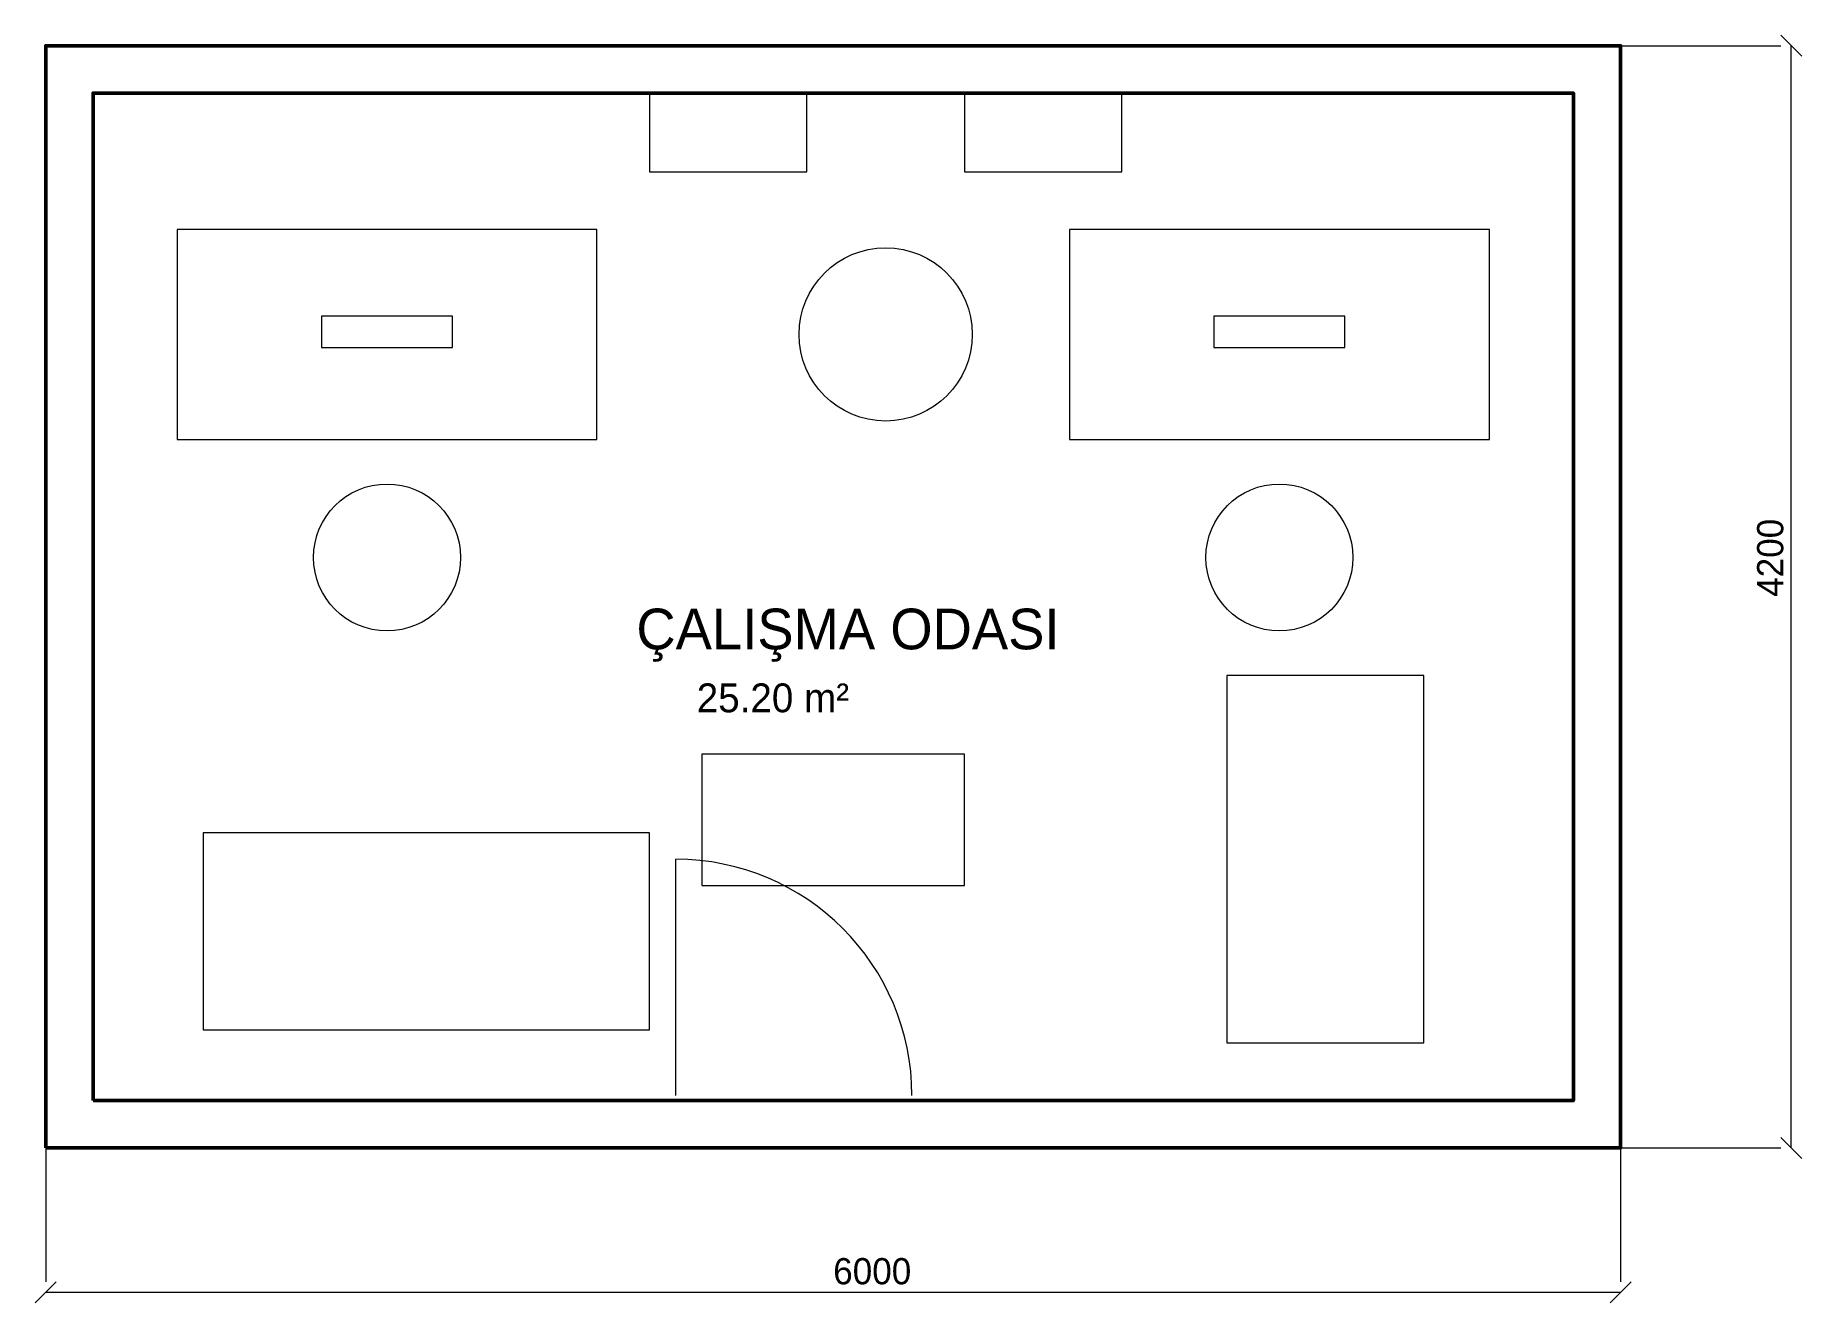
# Model space of a CAD drawing. Header units: millimetres. Extents: x -40 to 6690, y -590 to 4240.
import ezdxf

# ---------------------------------------------------------------- set-up
doc = ezdxf.new("R2010")
doc.units = ezdxf.units.MM
for name, color, linetype, lineweight in [('A-DUVAR', 9, 'CONTINUOUS', 50), ('A-MOBILYA', 133, 'CONTINUOUS', 18), ('A-OLCU', 31, 'CONTINUOUS', 15), ('A-YAZI', 9, 'CONTINUOUS', 18)]:
    doc.layers.add(name, color=color, linetype=linetype, lineweight=lineweight)

msp = doc.modelspace()

# ---------------------------------------------------------------- linework, layer by layer
at = {"layer": 'A-DUVAR'}
for points in [[(0, 0), (6000, 0), (6000, 4200), (0, 4200)], [(180, 180), (5820, 180), (5820, 4020), (180, 4020)]]:
    msp.add_lwpolyline(points, close=True, dxfattribs=at)
at = {"layer": 'A-MOBILYA'}
msp.add_line((2400, 200), (2400, 1100), dxfattribs=at)
for points in [[(2300, 3720), (2900, 3720), (2900, 4020), (2300, 4020)], [(3500, 3720), (4100, 3720), (4100, 4020), (3500, 4020)], [(500, 2700), (2100, 2700), (2100, 3500), (500, 3500)], [(3900, 2700), (5500, 2700), (5500, 3500), (3900, 3500)], [(1050, 3050), (1550, 3050), (1550, 3170), (1050, 3170)], [(4450, 3050), (4950, 3050), (4950, 3170), (4450, 3170)], [(4500, 400), (5250, 400), (5250, 1800), (4500, 1800)], [(2500, 1000), (3500, 1000), (3500, 1500), (2500, 1500)], [(600, 450), (2300, 450), (2300, 1200), (600, 1200)]]:
    msp.add_lwpolyline(points, close=True, dxfattribs=at)
for centre, radius in [((3200, 3100), 330), ((1300, 2250), 280), ((4700, 2250), 280)]:
    msp.add_circle(centre, radius, dxfattribs=at)
msp.add_arc((2400, 200), 900, 0, 90, dxfattribs=at)
at = {"layer": 'A-OLCU'}
for p, q in [((6690, 4160), (6610, 4240)), ((6000, 4200), (6610, 4200)), ((6650, 0), (6650, 4200)), ((0, 0), (0, -510)), ((6000, 0), (6000, -510)), ((6000, 0), (6610, 0)), ((6690, -40), (6610, 40)), ((-40, -590), (40, -510)), ((5960, -590), (6040, -510)), ((0, -550), (6000, -550))]:
    msp.add_line(p, q, dxfattribs=at)

# ---------------------------------------------------------------- texts
msp.add_text('4200', height=100, rotation=90, dxfattribs=at).set_placement((6620, 2100))
msp.add_text('6000', height=100, dxfattribs=at).set_placement((3000, -520))
at = {"layer": 'A-YAZI'}
for s, height, p in [('ÇALIŞMA ODASI', 155, (2250, 1900)), ('25.20 m²', 110, (2480, 1660))]:
    msp.add_text(s, height=height, dxfattribs=at).set_placement(p)

doc.saveas('drawing.dxf')
